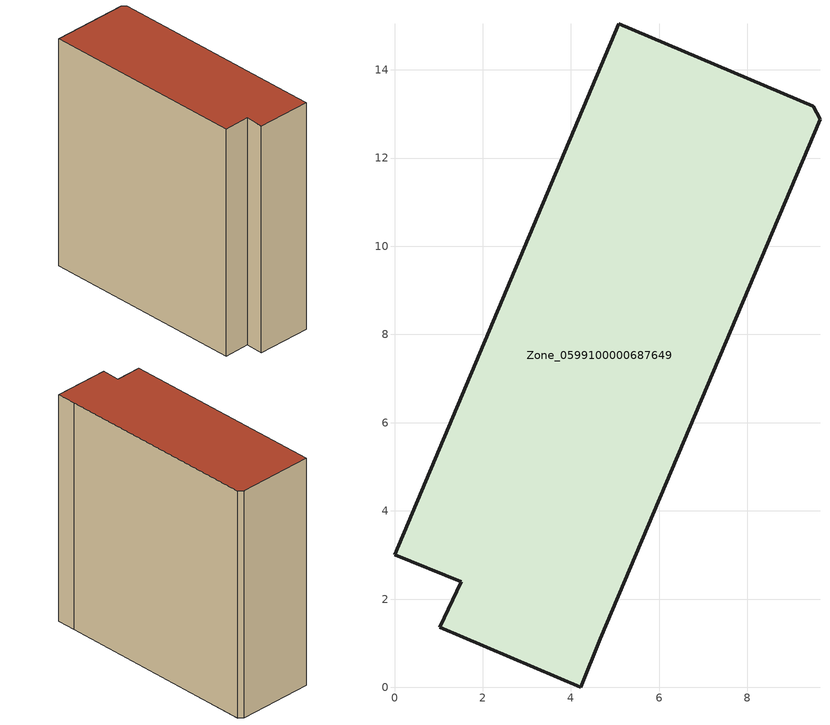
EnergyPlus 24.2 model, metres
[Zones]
Zone_0599100000687649
 floor ground (C_G): 4.66,1.1 4.22,0 1.03,1.36 1.51,2.4 0,3.01 5.08,15.05 9.49,13.18 9.65,12.88 z0
 wall outside (C_F): 9.49,13.18 5.08,15.05 0,3.01 1.51,2.4 1.03,1.36 4.22,0 4.66,1.1 9.65,12.88 9.49,13.18 z0:14.65
 roof outside (C_R): 9.65,12.88 9.49,13.18 5.08,15.05 0,3.01 1.51,2.4 1.03,1.36 4.22,0 4.66,1.1 z14.65
[BUILDING]
Pand.0599100000687649: North Axis=0; Terrain=City; Loads Convergence Tolerance Value=0.04; Temperature Convergence Tolerance Value=0.4; Solar Distribution=FullExterior; Maximum Number of Warmup Days=25; Minimum Number of Warmup Days=1
[Site:Location]
Rotterdam.The.Hague.AP_ZH_NLD Design_Conditions: Latitude=51.96; Longitude=4.45; Time Zone=1; Elevation=-4.5
[SITE:GROUNDTEMPERATURE:BUILDINGSURFACE]
18, 18, 18, 18, 18, 18, 18, 18, 18, 18, 18, 18
[MATERIAL] Thermal Absorptance=0.9; Solar Absorptance=0.7; Visible Absorptance=0.7
Name | Roughness | Thickness | Conductivity | Density | Specific Heat
G.TI.1946 | MediumSmooth | 0.15 | 1 | 540 | 1210
F.TI.1946 | Rough | 0.3 | 0.857143 | 1920 | 840
R.TI.1946 | MediumRough | 0.2 | 0.1 | 1500 | 1000
[CONSTRUCTION]
C_G: G.TI.1946
C_F: F.TI.1946
C_R: R.TI.1946
[ZONE]
Zone_0599100000687649: Type=1; Multiplier=1; Ceiling Height=Autocalculate; Volume=Autocalculate; Floor Area=autocalculate; Part of Total Floor Area=Yes
[ZONEINFILTRATION:DESIGNFLOWRATE]
Infil_Zone_0599100000687649: Zone or ZoneList or Space or SpaceList=Zone_0599100000687649; Schedule=AlwaysOn; Design Flow Rate Calculation Method=Flow/Area; Flow Rate per Floor Area=0.003; Constant Term Coefficient=1; Temperature Term Coefficient=0; Velocity Term Coefficient=0; Velocity Squared Term Coefficient=0
[HVACTEMPLATE:ZONE:IDEALLOADSAIRSYSTEM]
Zone_0599100000687649: Maximum Heating Supply Air Temperature=50; Minimum Cooling Supply Air Temperature=13; Maximum Heating Supply Air Humidity Ratio=0.0156; Minimum Cooling Supply Air Humidity Ratio=0.0077; Heating Limit=NoLimit; Cooling Limit=NoLimit; Dehumidification Control Type=ConstantSensibleHeatRatio; Cooling Sensible Heat Ratio=0.7; Dehumidification Setpoint=60; Humidification Control Type=None; Humidification Setpoint=30; Outdoor Air Method=None; Outdoor Air Flow Rate per Person=0.00944; Outdoor Air Flow Rate per Zone Floor Area=0; Outdoor Air Flow Rate per Zone=0; Demand Controlled Ventilation Type=None; Outdoor Air Economizer Type=NoEconomizer; Heat Recovery Type=None; Sensible Heat Recovery Effectiveness=0.7; Latent Heat Recovery Effectiveness=0.65
[ZONECONTROL:THERMOSTAT]
ThermostatControl_Zone_0599100000687649: Zone or ZoneList=Zone_0599100000687649; Control Type Schedule=DualSetpointControlType; Control 1=Thermostat_Zone_0599100000687649; Temperature Difference Between Cutout And Setpoint=0
[THERMOSTATSETPOINT:DUALSETPOINT]
Thermostat_Zone_0599100000687649: Heating Setpoint Temperature Schedule=HeatingSetpoint_Zone_0599100000687649; Cooling Setpoint Temperature Schedule=CoolingSetpoint_Zone_0599100000687649
[SCHEDULE:COMPACT]
HeatingSetpoint_Zone_0599100000687649: Through: 12/31, For: AllDays, Until: 24:00, 21
CoolingSetpoint_Zone_0599100000687649: Through: 12/31, For: AllDays, Until: 24:00, 24
DualSetpointControlType: Through: 12/31, For: AllDays, Until: 24:00, 4
AlwaysOn: Through: 12/31, For: AllDays, Until: 24:00, 1
